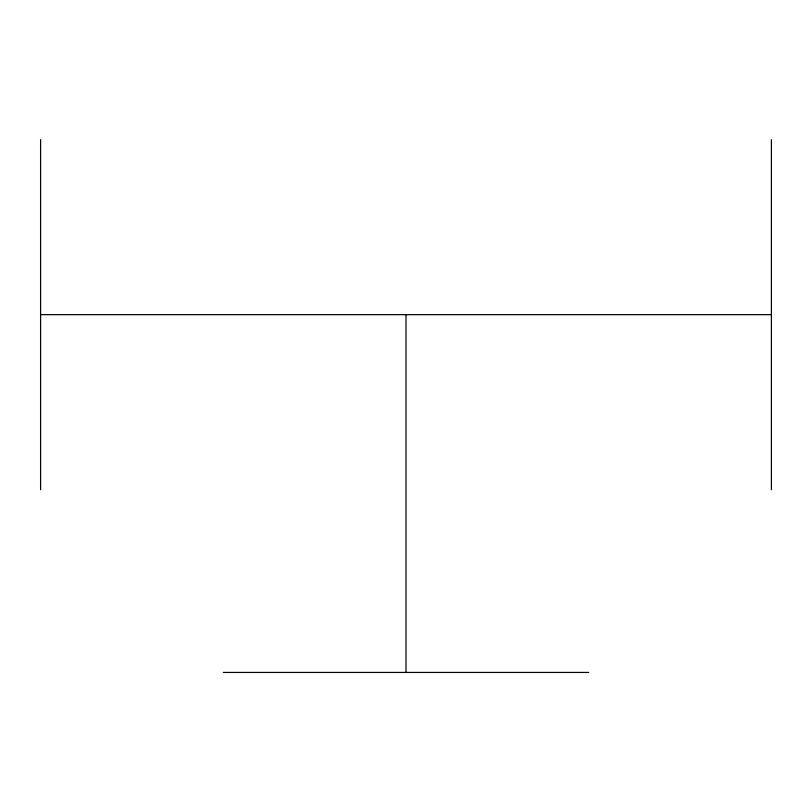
<?xml version="1.0" encoding="UTF-8"?>
<svg xmlns="http://www.w3.org/2000/svg" width="812" height="812" viewBox="0 0 812 812"><rect width="100%" height="100%" fill="white"/><g stroke="black" fill="none" stroke-linecap="round" stroke-linejoin="round"><path stroke-width="1.22" d="M40.6 314.65L771.4 314.65M223.3 672.437L588.7 672.437M771.4 139.562L771.4 489.737M406 314.65L406 672.437M40.6 139.562L40.6 489.737"/></g></svg>
